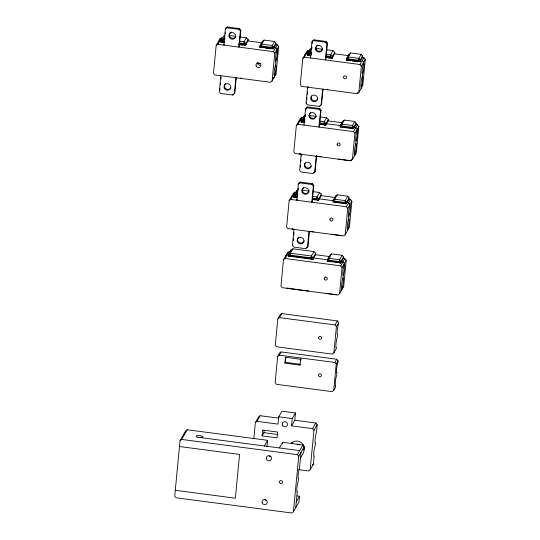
<?xml version="1.0" encoding="UTF-8"?>
<svg xmlns="http://www.w3.org/2000/svg" width="540" height="540" viewBox="0 0 540 540"><rect width="100%" height="100%" fill="white"/><g stroke="black" fill="none" stroke-linecap="round" stroke-linejoin="round"><path stroke-width="0.81" d="M325.222 276.831L325.249 276.737M216.155 45.59L217.796 44.327L221.717 37.476L220.07 38.738L216.155 45.59L213.496 73.305L214.859 74.966L270.446 82.276L272.086 81.014L276.007 74.169L278.667 46.447L277.303 44.793L275.798 44.591L273.497 48.62L272.626 48.722L260.611 47.142L259.976 46.838L260.665 45.63M266.969 446.816L267.59 440.33L187.211 429.759L185.571 431.021L180.036 440.687L174.724 496.132L176.087 497.786L291.769 513L293.409 511.738L298.944 502.072L299.504 496.24L297.081 495.923M218.302 43.2L218.457 41.56L220.104 40.298M219.915 40.385L220.07 38.738M220.88 41.998L221.049 40.243L223.357 36.221L224.282 35.6M221.13 41.445L221.083 41.782A9.754 2.72 5.5 0 0 221.333 41.891A11.752 3.281 5.5 0 0 221.65 42.019L224.12 42.343M220.867 75.755L219.328 91.8L220.691 93.461L232.713 95.04L234.812 92.975L236.277 77.726M240.827 30.24L240.368 31.043L238.829 47.095L239.288 46.285L240.827 30.24L239.463 28.58L227.448 27L225.801 28.262L225.342 29.066L223.803 45.117L224.269 44.307M219.868 90.194L220.023 88.587M220.408 84.578L220.563 82.971M220.948 78.962L221.096 77.355M224.728 39.494L224.883 37.888M225.268 33.878L225.416 32.272M234.353 93.778L235.892 77.733M238.991 44.003L244.762 44.759L243.648 44.388L244.094 41.796L246.395 37.773L248.144 39.481L248.009 40.939L245.471 44.989A9.767 2.727 5.5 0 1 245.147 45.023A11.765 3.287 5.5 0 1 244.735 45.056L238.964 44.294M245.673 45.259L245.842 43.504L248.144 39.481M245.957 44.267L245.889 44.692M246.395 43.753L245.727 44.672M259.902 47.574L260.111 45.38L262.42 41.357L264.06 40.095L274.577 41.479L275.94 43.133L275.798 44.591M260.233 46.15L260.104 46.852M260.692 45.34L260.003 46.548L260.894 46.967L261.758 44.118L264.06 40.095M274.185 47.412L273.524 48.33L271.829 48.094L272.275 45.502L274.577 41.479M273.469 48.91L273.632 47.162L275.94 43.133M273.753 47.925L273.625 48.627M272.086 81.014L274.745 53.291L278.667 46.447M274.536 75.526L274.394 76.984L272.754 78.246M275.515 65.313L275.933 60.939M276.912 50.726L277.054 49.268L275.69 47.608M253.834 438.534L255.359 422.611L258.586 416.975L260.226 415.712L278.836 418.156M262.069 435.901L262.629 430.07L277.654 432.047L277.094 437.879L262.069 435.901L263.918 432.682L264.154 430.184M277.81 318.884L275.292 345.141L276.656 346.802L332.242 354.112L333.882 352.85L336.191 348.827L336.332 347.362A5.339 0.641 -82.5 0 1 336.008 343.67A5.339 0.641 -82.5 0 1 337.311 337.149L337.588 334.233A5.339 0.641 -82.5 0 1 337.271 330.534A5.339 0.641 -82.5 0 1 338.567 324.02L338.708 322.562L337.345 320.909L281.759 313.591L280.112 314.854L277.81 318.884L279.45 317.621L281.759 313.591M283.466 259.794L285.113 258.532L289.265 251.282L287.624 252.544L283.466 259.794L280.955 286.058L282.319 287.712L337.905 295.022L339.545 293.76L343.697 286.51L346.214 260.253L344.851 258.593L343.19 258.377M296.582 192.416L294.928 192.193L293.281 193.455L289.13 200.704L286.619 226.969L287.975 228.623L343.568 235.933L345.209 234.671L349.36 227.428L351.877 201.163L350.514 199.503L348.854 199.287M303.399 117.659L301.894 117.464L300.254 118.719L296.332 125.57L293.814 151.828L295.178 153.488L350.764 160.799L352.411 159.536L356.326 152.692L358.844 126.428L357.48 124.774L355.982 124.571L353.673 128.601L352.809 128.702L340.787 127.123L340.153 126.826L340.295 125.361L342.596 121.338L344.243 120.076L354.76 121.46L356.117 123.113L355.982 124.571M309.832 50.544L308.327 50.348L306.686 51.611L302.765 58.455L300.247 84.719L301.61 86.373L357.197 93.683L358.837 92.421L362.758 85.577L365.276 59.312L363.913 57.659L362.414 57.463L360.106 61.486L359.242 61.594L347.22 60.008L346.802 59.454M291.283 198.322L291.438 196.681L293.078 195.419L294.739 195.635M305.039 54.722L306.713 53.17M277.641 356.407L275.123 382.664L276.487 384.325L332.073 391.635L333.713 390.373L335.556 387.153L335.698 385.695A5.339 0.641 -82.5 0 1 335.381 381.996A5.339 0.641 -82.5 0 1 336.676 375.482L336.96 372.56A5.339 0.641 -82.5 0 1 336.636 368.867A5.339 0.641 -82.5 0 1 337.939 362.347L338.074 360.889L336.71 359.235L281.124 351.925L279.484 353.187L277.641 356.407L279.281 355.144L281.124 351.925M287.462 254.185L287.624 252.544M288.191 256.277L288.367 254.455L290.905 250.02L292.937 248.812L313.943 251.573L315.697 253.28L315.556 254.745L313.018 259.173A10.139 2.828 5.5 0 1 312.053 259.261L288.968 256.223A10.139 2.828 5.5 0 1 288.225 255.913L288.448 255.656M293.821 197.552L294.03 195.365L296.568 190.937L297.486 190.316M301.07 121.865L301.232 120.224L303.534 116.201L305.566 114.986M307.496 54.864L307.665 53.116L309.967 49.086L311.999 47.878L309.69 51.901L309.251 54.493A19.811 9.43 11.2 0 0 308.644 54.729L308.286 54.594A14.06 6.655 11 0 0 308.084 54.749M301.307 121.426L301.091 121.682A10.139 2.828 5.5 0 0 301.826 122L304.304 122.324M307.739 54.317L307.78 53.878M279.329 354.827L279.484 353.187M288.637 256.379L289.96 255.832L290.399 253.24L292.937 248.812M294.098 197.39L295.616 196.742L296.062 194.15L297.965 190.829M301.3 122.256L302.819 121.608L303.257 119.016L305.276 115.493M290.763 251.485L290.804 251.114M290.871 250.385L290.905 250.02M296.46 192.031L296.568 190.937M309.393 231.39L307.935 246.632L305.829 248.697L293.814 247.118L292.451 245.464L293.99 229.412M313.808 185.355L313.342 186.158L311.81 202.21L312.269 201.407L313.808 185.355L312.444 183.701L300.422 182.122L298.782 183.377L298.323 184.187L296.784 200.232L297.243 199.429M301.185 154.278L299.653 170.323L301.01 171.983L313.031 173.563L315.137 171.497L316.67 155.446M303.986 125.098L305.519 109.046L305.984 108.243L307.625 106.981L319.646 108.56L321.01 110.221L319.471 126.266L319.005 127.076L320.544 111.024L321.01 110.221M323.028 89.134L321.563 104.382L319.464 106.448L307.442 104.868L306.079 103.214L307.618 87.163M327.436 43.105L326.977 43.909L325.438 59.96L325.897 59.157L327.436 43.105L326.072 41.452L314.057 39.866L312.417 41.128L311.951 41.938L310.412 57.983L310.878 57.179M293.294 240.644L293.524 238.235M293.834 235.028L294.064 232.619M297.628 195.419L297.783 193.813M298.168 189.797L298.323 188.197M300.341 167.11L300.497 165.51M300.881 161.494L301.037 159.894M301.421 155.878L301.57 154.271L299.396 153.596M304.601 122.688L304.83 120.278M305.215 116.269L305.37 114.662M305.755 110.653L305.984 108.243M306.774 100.001L307.004 97.592M307.314 94.385L307.544 91.975M307.928 87.966L308.077 86.359M311.108 54.77L311.337 52.367M311.648 49.154L311.877 46.744M312.181 43.538L312.417 41.128M298.822 469.692L308.536 470.968L310.176 469.712L313.949 430.319L312.586 428.659L291.553 425.891L294.786 420.255L295.481 412.965L281.961 411.183L278.735 416.819L278.033 424.116L257 421.349L255.359 422.611M284.978 363.137L285.538 357.298L300.564 359.276L300.004 365.108L284.978 363.137L285.923 357.325M282.461 443.927L282.616 442.307L302.893 444.974L304.256 446.634L303.696 452.466L300.469 458.109M307.476 247.442L309.008 231.39M314.672 172.3L316.211 156.256M321.104 105.185L322.643 89.141M291.553 425.891L292.255 418.601L295.481 412.965M300.868 360.133L301.023 358.465M312.41 259.504L310.966 258.599L311.04 257.87L311.411 256.007L313.943 251.573M318.296 200.576L316.629 199.51L316.703 198.781L317.068 196.918L319.606 192.49L321.354 194.197L321.219 195.656L318.681 200.084A10.139 2.828 5.5 0 1 317.709 200.171L312.768 199.523M324.911 125.037L325.384 125.361L323.831 124.369L324.27 121.777L326.579 117.754L328.327 119.462L328.185 120.919L325.883 124.943A10.139 2.828 5.5 0 1 324.911 125.037L319.14 124.274M326.423 56.977L331.371 57.632L330.264 57.26L330.703 54.668L333.011 50.639L334.76 52.346L334.618 53.804L332.087 57.854A9.761 2.727 5.5 0 1 331.729 57.895A11.779 3.287 5.5 0 1 331.344 57.922L325.573 57.166M312.991 259.443L313.16 257.715L315.697 253.28M318.607 200.812L318.823 198.626L321.354 194.197M325.863 125.125L326.018 123.485L328.327 119.462M332.282 58.104L332.451 56.376L334.76 52.346M332.539 57.429L332.438 58.043L332.572 57.139M333.005 56.626L332.336 57.544M293.409 511.738L298.721 456.3L304.256 446.634M295.718 507.715L297.257 491.663A5.339 0.641 -82.5 0 1 296.939 487.964A5.339 0.641 -82.5 0 1 298.235 481.451L298.512 478.535A5.339 0.641 -82.5 0 1 298.195 474.836A5.339 0.641 -82.5 0 1 299.491 468.322L301.03 452.27M332.951 201.96L333.092 200.502L335.63 196.074L337.271 194.812L347.787 196.196L349.151 197.849L349.009 199.307L346.471 203.735L333.585 202.257L333.166 201.704M346.511 60.44L346.721 58.253L349.029 54.223L350.669 52.96L361.186 54.344L362.549 56.005L362.414 57.463M340.369 126.569L340.153 126.826M331.607 253.901L329.967 255.157L327.429 259.591L327.22 261.779L328.631 260.921L329.069 258.329L331.607 253.901L342.124 255.285L343.487 256.939L343.346 258.397L340.814 262.825L327.929 261.347L327.287 261.05L327.524 260.644M340.713 127.17L341.496 126.691L341.935 124.106L344.243 120.076M346.721 59.717L346.842 59.015L346.613 59.42L347.922 59.582L348.368 56.99L350.669 52.96M349.029 54.223L348.887 55.681L334.618 53.804M335.488 197.532L335.63 196.074M310.176 469.712L313.403 464.069L314.172 456.05A5.339 0.641 -82.5 0 1 313.855 452.351A5.339 0.641 -82.5 0 1 315.151 445.838L315.434 442.915A5.339 0.641 -82.5 0 1 315.11 439.223A5.339 0.641 -82.5 0 1 316.413 432.702L317.176 424.676L315.819 423.023L294.786 420.255M340.214 263.135L339.147 262.305L339.586 259.713L342.124 255.285M345.87 204.053L344.81 203.216L345.249 200.624L347.787 196.196M352.897 128.776L352.013 128.075L352.451 125.483L354.76 121.46M360.794 60.278L360.133 61.196L358.445 60.966L358.884 58.374L361.186 54.344M340.74 263.554L340.949 261.367L343.487 256.939M346.471 203.735L346.613 202.277L349.151 197.849M353.673 128.601L353.815 127.143L356.117 123.113M360.079 61.783L360.248 60.028L362.549 56.005M360.362 60.791L360.241 61.499M333.882 352.85L336.4 326.592L338.708 322.562M339.545 293.76L342.063 267.502L346.214 260.253M345.209 234.671L347.726 208.413L351.877 201.163M352.411 159.536L354.922 133.272L358.844 126.428M358.837 92.421L361.355 66.163L365.276 59.312M341.989 288.279L341.854 289.737L340.754 290.574M342.968 278.066L343.251 275.144M344.23 264.931L344.365 263.473L343.008 261.819L341.348 261.596M347.517 230.648L347.652 229.19M348.631 218.977L348.914 216.054M349.893 205.841L350.028 204.383L348.664 202.73L347.011 202.507M354.713 155.507L354.854 154.049M355.833 143.836L356.11 140.92M357.089 130.707L357.23 129.249L355.867 127.589L354.206 127.373M361.145 88.398L361.287 86.94M362.266 76.727L362.543 73.805M363.521 63.592L363.663 62.134L362.3 60.48M333.713 390.373L336.231 364.115L338.074 360.889M221.042 41.715L221.157 41.155M225.342 29.066L227.448 27M220.941 41.411L221.171 41.006M225.005 35.681L223.081 39.035L222.71 40.898L222.642 41.627L224.255 41.837M226.982 27.803L239.004 29.39L239.463 28.58M232.713 95.04L233.172 94.237M217.796 44.327L273.382 51.638L277.303 44.793M311.951 41.938L314.057 39.866M302.765 58.455L304.405 57.193L308.327 50.348M307.55 54.284L308.246 53.075M310.939 53.98L308.198 53.345L307.685 54.648A9.754 2.727 5.5 0 0 307.962 54.763A11.779 3.287 5.5 0 0 308.259 54.884L310.73 55.208M313.598 40.675L325.613 42.255L326.072 41.452M306.079 103.214L306.545 102.404M305.519 109.046L307.625 106.981M296.332 125.57L297.972 124.308L301.894 117.464M327.321 89.417L327.638 89.181M319.464 106.448L319.923 105.644M307.166 107.784L319.181 109.37L319.646 108.56M300.193 153.529L299.903 154.028L299.869 153.637M304.405 57.193L359.991 64.503L363.913 57.659M298.323 184.187L300.422 182.122M289.13 200.704L290.776 199.442L294.928 192.193M294.125 196.418L293.888 196.823A10.139 2.828 5.5 0 0 294.631 197.134L297.101 197.465M357.197 93.683L357.966 92.34M299.963 182.925L311.985 184.505L312.444 183.701M292.201 228.731L292.707 229.169L293.024 228.616M297.972 124.308L353.565 131.618L357.48 124.774M292.451 245.464L292.91 244.661M180.036 440.687L181.676 439.425L187.211 429.759M350.764 160.799L351.533 159.455M337.271 194.812L334.733 199.24L334.294 201.832L344.81 203.216M290.776 199.442L346.363 206.753L350.514 199.503M285.113 258.532L340.7 265.842L344.851 258.593M257 421.349L260.226 415.712M300.004 365.108L300.463 364.304L285.444 362.327M264.364 445.973L267.59 440.33M279.45 317.621L335.036 324.932L337.345 320.909M279.382 447.944L282.616 442.307M279.281 355.144L334.868 362.455L336.71 359.235M181.676 439.425L297.358 454.639L302.893 444.974M312.586 428.659L315.819 423.023M313.949 430.319L317.176 424.676M296.278 501.876L299.504 496.24M307.517 54.986L307.591 54.911A11.57 5.488 11 0 1 307.901 54.817M297.094 444.872L298.559 444.163L299.585 444.731M274.914 75.006L276.007 74.169M298.64 121.541L300.281 120.278L301.941 120.501M313.49 172.76L315.137 171.497M285.775 255.764L287.415 254.509M306.295 247.894L307.935 246.632M342.603 287.354L343.697 286.51M312.309 464.913L313.403 464.069M259.929 47.277L260.638 46.852L272.653 48.431L273.294 48.931M346.545 60.149L347.247 59.717L359.269 61.297L359.903 61.803M346.829 60.251L347.22 60.008M241.171 77.976L240.577 78.01M327.922 89.39L327.348 89.681M308.63 290.729L308.05 291.019L286.781 288.036M318.634 200.536L317.716 200.171M301.401 122.202L301.826 122M288.536 256.433L288.968 256.223M318.188 200.495L318.661 200.266M312.525 259.585L312.998 259.355M294.624 197.134L293.875 197.006M222.521 42.356L220.867 42.14L222.318 42.329M240.685 44.739L242.339 44.955M309.96 55.337L307.483 55.013L309.656 55.296M328.124 57.713L330.595 58.037M229.426 35.539L235.892 36.389M239.935 36.923L246.395 37.773M315.232 48.303L322.502 49.255M326.545 49.788L333.011 50.639M248.009 40.939L262.278 42.815M224.694 39.245L223.081 39.035L221.049 40.243L224.323 41.108M239.24 41.162L244.094 41.796L245.842 43.504L239.679 43.126M311.31 52.117L309.69 51.901L307.665 53.116L308.198 53.345M325.856 54.027L330.703 54.668L332.451 56.376L326.288 55.998M239.612 43.855L243.648 44.388M261.313 46.71L271.829 48.094M224.147 42.053L221.677 41.729L224.498 42.181M238.538 44.03L244.323 44.793M260.894 46.967L272.309 48.472M240.212 44.685L242.669 45.009M260.726 47.385L263.115 47.696M265.498 48.013L267.887 48.323M269.474 48.533L271.067 48.742M309.251 54.493L311.675 54.81M326.221 56.727L330.264 57.26M347.922 59.582L358.445 60.966M308.286 54.594L310.763 54.918M308.637 54.729L311.114 55.053M325.978 57.011L330.932 57.659M347.504 59.839L358.918 61.337M327.645 57.659L330.095 57.983M348.928 60.46L350.521 60.669M352.107 60.878L354.496 61.196M356.879 61.506L358.472 61.715M260.82 63.693L257.479 63.254L257.162 62.748M308.799 115.412L316.069 116.37M320.112 116.903L326.579 117.754M328.185 120.919L342.461 122.796M304.877 119.225L303.257 119.016L301.232 120.224L304.506 121.088M320.234 121.25L324.27 121.777L326.018 123.485L319.052 123.005M326.828 123.775L340.106 125.516M302.819 121.608L304.439 121.817M319.788 123.842L323.831 124.369M341.496 126.691L352.013 128.075M316.069 156.155L320.915 156.796L320.868 156.269M338.58 159.118L349.096 160.502M301.826 190.148L309.103 191.106M313.139 191.639L319.606 192.49M320.645 195.581L334.746 197.431M297.675 194.366L296.062 194.15L294.03 195.365L297.304 196.229M312.221 196.276L317.068 196.918L318.823 198.626L312.66 198.248M318.803 198.801L333.734 200.765M295.616 196.742L297.236 196.958M312.593 198.976L316.629 199.51M309.676 231.404L313.713 231.93M331.378 234.252L341.894 235.636M314.982 254.664L329.92 256.628M313.139 257.891L327.24 259.74M289.96 255.832L310.966 258.599M328.631 260.921L339.147 262.305M325.715 293.341L336.231 294.725M278.735 416.819L292.255 418.601M263.918 432.682L278.107 434.552M200.556 437.576L299.666 450.617M179.476 446.526L239.571 454.43L235.379 498.197L175.284 490.293M259.774 65.333L257.803 64.409M359.991 64.503L361.355 66.163M325.613 42.255L326.977 43.909M353.565 131.618L354.922 133.272M273.382 51.638L274.745 53.291M319.181 109.37L320.544 111.024M239.004 29.39L240.368 31.043M346.363 206.753L347.726 208.413M311.985 184.505L313.342 186.158M340.7 265.842L342.063 267.502M335.036 324.932L336.4 326.592M334.868 362.455L336.231 364.115M297.358 454.639L298.721 456.3M292.66 228.643L292.707 229.169M221.994 41.843A19.771 9.443 11.4 0 1 222.608 41.607M244.816 44.746A13.777 6.608 11 0 1 245.194 45.002M221.285 41.864A13.757 6.595 11.6 0 1 221.63 41.702M221.198 41.985A11.786 5.582 11 0 1 221.36 41.904M235.784 36.707A3.436 3.274 29.8 0 1 230.378 37.348A3.436 3.274 29.8 0 1 231.167 32.096M221.123 42.275A12.319 5.866 11.3 0 1 221.65 42.019M230.891 87.77A3.436 3.274 29.8 0 1 225.747 88.648A3.436 3.274 29.8 0 1 225.693 83.511M322.637 48.992A3.436 3.274 29.8 0 1 317.817 50.834A3.436 3.274 29.8 0 1 316.71 45.785M317.196 45.32A3.436 3.274 29.8 0 1 317.783 44.962M317.878 98.591A3.436 3.274 29.8 0 1 313.375 100.589A3.436 3.274 29.8 0 1 311.587 95.938M307.544 55.249A12.319 5.866 11.3 0 1 308.259 54.884M331.344 57.922A12.319 5.866 11.3 0 1 331.587 58.084M309.116 190.647A3.436 3.274 29.8 0 1 304.148 193.064A3.436 3.274 29.8 0 1 303.568 187.569M304.25 240.847A3.436 3.274 29.8 0 1 299.133 242.507A3.436 3.274 29.8 0 1 298.816 237.175M316.204 116.1A3.436 3.274 29.8 0 1 311.081 117.767A3.436 3.274 29.8 0 1 310.77 112.428M311.209 166.293A3.436 3.274 29.8 0 1 306.646 167.562A3.436 3.274 29.8 0 1 305.154 163.053M291.431 443.462A7.25 6.905 29.8 0 1 300.308 441.956A7.25 6.905 29.8 0 1 303.932 450.218M291.526 443.435A7.25 6.905 29.8 0 1 292.032 442.199M270.932 456.806A2.673 2.545 29.8 0 1 269.143 455.814M266.733 500.573A2.673 2.545 29.8 0 1 264.951 499.581M331.904 57.935A11.57 5.542 11 0 1 332.08 58.063M331.445 57.605A14.054 6.743 11 0 1 331.736 57.8M318.931 374.247L318.931 374.247M261.758 44.118L260.111 45.38L261.387 45.981L271.904 47.365L273.632 47.162L272.275 45.502L261.758 44.118M348.368 56.99L346.721 58.253L347.996 58.853L358.513 60.237L360.248 60.028L358.884 58.374L348.368 56.99M341.935 124.106L340.295 125.361L341.564 125.962L352.08 127.346L353.815 127.143L352.451 125.483L341.935 124.106M334.733 199.24L333.092 200.502L334.361 201.103L344.878 202.487L346.613 202.277L345.249 200.624L334.733 199.24M329.069 258.329L327.429 259.591L328.705 260.192L339.221 261.576L340.949 261.367L339.586 259.713L329.069 258.329M288.583 254.293L290.027 255.103L311.04 257.87L313.16 257.715L311.411 256.007L290.399 253.24L288.583 254.293M276.541 58.955A5.339 0.641 -82.5 0 0 277.175 50.564A5.339 0.641 -82.5 0 0 275.549 57.969A5.339 0.641 -82.5 0 0 276.541 58.955M275.144 73.548A5.339 0.641 -82.5 0 0 275.778 65.151A5.339 0.641 -82.5 0 0 274.151 72.562A5.339 0.641 -82.5 0 0 275.144 73.548M256.102 65.819A2.444 2.329 29.8 0 0 260.192 66.818A2.444 2.329 29.8 0 0 258.883 62.89A2.444 2.329 29.8 0 0 256.102 65.819M229.136 36.977A3.436 3.274 29.8 0 0 234.954 38.057A3.436 3.274 29.8 0 0 232.794 32.636A3.436 3.274 29.8 0 0 229.136 36.977M224.242 88.04A3.436 3.274 29.8 0 0 230.06 89.12A3.436 3.274 29.8 0 0 227.9 83.7A3.436 3.274 29.8 0 0 224.242 88.04M315.745 49.842A3.436 3.274 29.8 0 0 321.563 50.929A3.436 3.274 29.8 0 0 319.41 45.509A3.436 3.274 29.8 0 0 315.745 49.842M310.993 99.448A3.436 3.274 29.8 0 0 316.811 100.535A3.436 3.274 29.8 0 0 314.651 95.114A3.436 3.274 29.8 0 0 310.993 99.448M343.589 77.504A1.525 1.451 29.8 0 0 346.039 78.489A1.525 1.451 29.8 0 0 345.6 75.958A1.525 1.451 29.8 0 0 343.589 77.504M361.894 84.956A5.339 0.641 -82.5 0 0 362.529 76.565A5.339 0.641 -82.5 0 0 360.902 83.97A5.339 0.641 -82.5 0 0 361.894 84.956M363.15 71.827A5.339 0.641 -82.5 0 0 363.785 63.43A5.339 0.641 -82.5 0 0 362.164 70.841A5.339 0.641 -82.5 0 0 363.15 71.827M348.26 227.205A5.339 0.641 -82.5 0 0 348.894 218.815A5.339 0.641 -82.5 0 0 347.274 226.22A5.339 0.641 -82.5 0 0 348.26 227.205M349.522 214.076A5.339 0.641 -82.5 0 0 350.156 205.686A5.339 0.641 -82.5 0 0 348.53 213.091A5.339 0.641 -82.5 0 0 349.522 214.076M302.117 192.091A3.436 3.274 29.8 0 0 307.928 193.178A3.436 3.274 29.8 0 0 305.775 187.758A3.436 3.274 29.8 0 0 302.117 192.091M297.365 241.697A3.436 3.274 29.8 0 0 303.176 242.784A3.436 3.274 29.8 0 0 301.023 237.364A3.436 3.274 29.8 0 0 297.365 241.697M329.954 219.753A1.525 1.451 29.8 0 0 332.404 220.739A1.525 1.451 29.8 0 0 331.965 218.207A1.525 1.451 29.8 0 0 329.954 219.753M355.462 152.071A5.339 0.641 -82.5 0 0 356.096 143.674A5.339 0.641 -82.5 0 0 354.476 151.085A5.339 0.641 -82.5 0 0 355.462 152.071M356.717 138.942A5.339 0.641 -82.5 0 0 357.352 130.545A5.339 0.641 -82.5 0 0 355.732 137.95A5.339 0.641 -82.5 0 0 356.717 138.942M309.319 116.957A3.436 3.274 29.8 0 0 315.131 118.037A3.436 3.274 29.8 0 0 312.977 112.617A3.436 3.274 29.8 0 0 309.319 116.957M304.56 166.563A3.436 3.274 29.8 0 0 310.379 167.643A3.436 3.274 29.8 0 0 308.225 162.223A3.436 3.274 29.8 0 0 304.56 166.563M337.156 144.619A1.525 1.451 29.8 0 0 339.606 145.597A1.525 1.451 29.8 0 0 339.167 143.073A1.525 1.451 29.8 0 0 337.156 144.619M282.406 425.122A2.673 2.545 29.8 0 0 286.929 425.965A2.673 2.545 29.8 0 0 285.255 421.747A2.673 2.545 29.8 0 0 282.406 425.122M197.329 437.13A3.436 0.959 5.5 0 0 202.851 437.015A3.436 0.959 5.5 0 0 198.227 435.564A3.436 0.959 5.5 0 0 197.329 437.13M279.558 482.227A1.525 1.451 29.8 0 0 282.008 483.212A1.525 1.451 29.8 0 0 281.57 480.681A1.525 1.451 29.8 0 0 279.558 482.227M262.069 502.376A2.673 2.545 29.8 0 0 266.362 504.097A2.673 2.545 29.8 0 0 265.592 499.675A2.673 2.545 29.8 0 0 262.069 502.376M266.267 458.608A2.673 2.545 29.8 0 0 270.553 460.33A2.673 2.545 29.8 0 0 269.784 455.902A2.673 2.545 29.8 0 0 266.267 458.608M318.627 337.932A1.525 1.451 29.8 0 0 321.084 338.918A1.525 1.451 29.8 0 0 320.639 336.386A1.525 1.451 29.8 0 0 318.627 337.932M318.458 375.455A1.525 1.451 29.8 0 0 320.915 376.441A1.525 1.451 29.8 0 0 320.47 373.91A1.525 1.451 29.8 0 0 318.458 375.455M342.596 286.295A5.339 0.641 -82.5 0 0 343.231 277.904A5.339 0.641 -82.5 0 0 341.611 285.309A5.339 0.641 -82.5 0 0 342.596 286.295M343.859 273.166A5.339 0.641 -82.5 0 0 344.493 264.769A5.339 0.641 -82.5 0 0 342.866 272.18A5.339 0.641 -82.5 0 0 343.859 273.166M324.29 278.843A1.525 1.451 29.8 0 0 326.74 279.828A1.525 1.451 29.8 0 0 326.302 277.297A1.525 1.451 29.8 0 0 324.29 278.843"/></g></svg>
